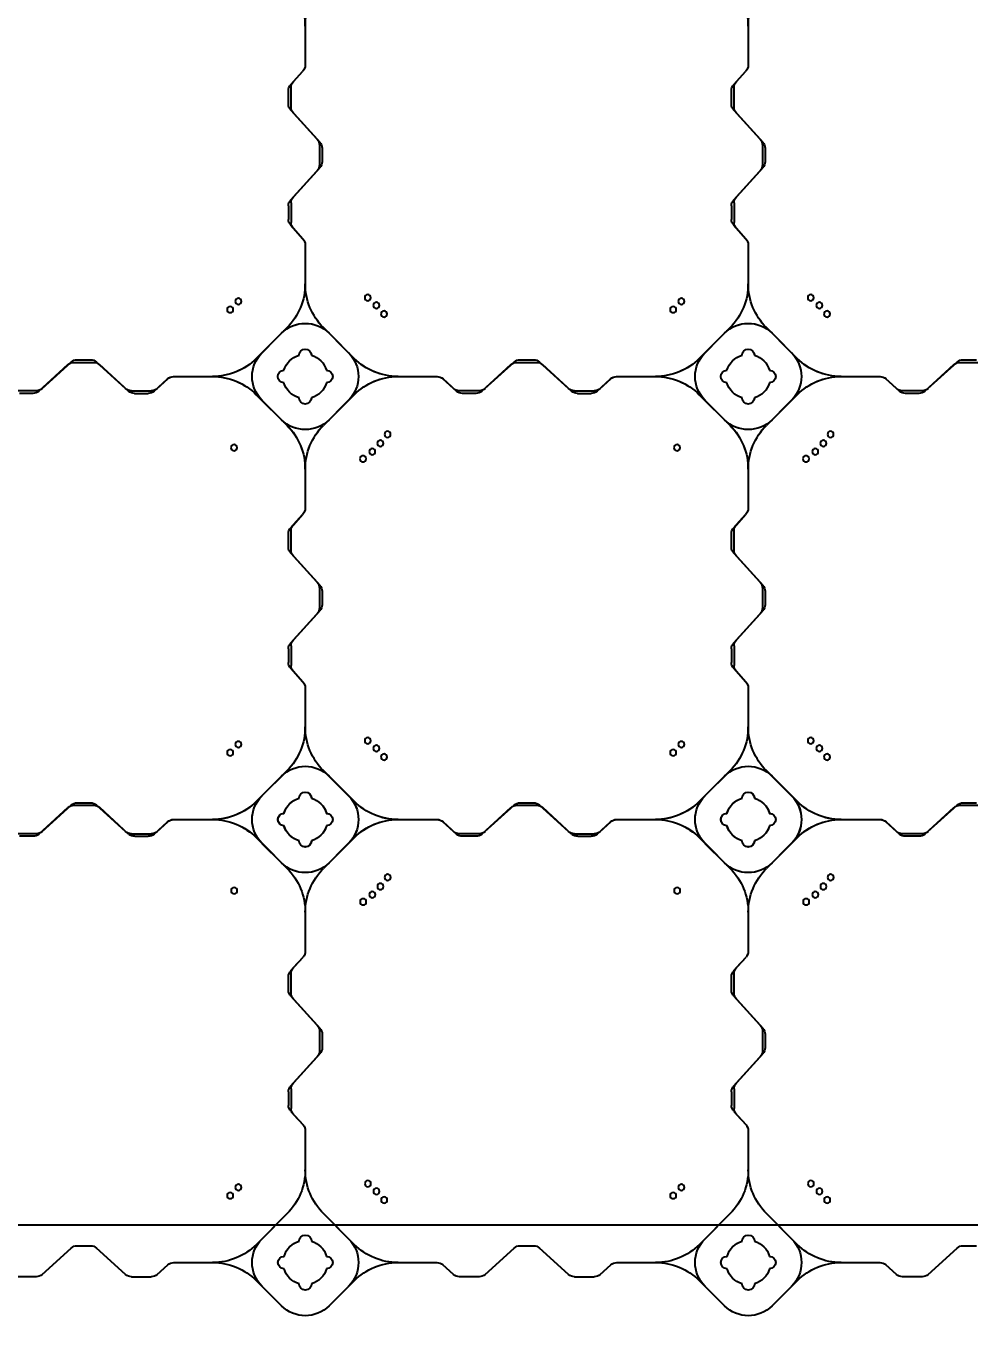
# Model space of a CAD drawing. Header units: millimetres. Extents: x -1612139 to -1260738, y 1141106 to 1536160.
# Drawn here: x -1329334 to -1328269, y 1253728 to 1255207 of the extents above; entities that cross this region are included whole.
import ezdxf

# ---------------------------------------------------------------- set-up
doc = ezdxf.new("R2010")
doc.units = ezdxf.units.MM
doc.header["$LTSCALE"] = 10
doc.layers.get('0').update_dxf_attribs({"linetype": 'CONTINUOUS'})
doc.layers.get('DEFPOINTS').update_dxf_attribs({"linetype": 'CONTINUOUS'})
doc.layers.add('W-FLOAT_BOWL浮筒', color=253, linetype='CONTINUOUS')
doc.styles.add('STANDARD_T3', font='simplex.shx', dxfattribs={"width": 0.7, "bigfont": 'gbcbig.shx'})
doc.dimstyles.new('W&&200', dxfattribs={"dimtxt": 700, "dimasz": 200, "dimexe": 500, "dimexo": 600, "dimgap": 200, "dimtad": 1, "dimdec": 0, "dimzin": 0, "dimdsep": 46, "dimtxsty": 'STANDARD_T3', "dimcen": 0.09, "dimclrd": 1, "dimclre": 1, "dimclrt": 7, "dimazin": 2, "dimtfac": 1, "dimtdec": 0, "dimtix": 1, "dimtmove": 2, "dimatfit": 3, "dimfxl": 100, "dimtolj": 1, "dimtzin": 0, "dimarcsym": 0})

# ---------------------------------------------------------------- blocks, each defined once
blk = doc.blocks.new('蓝色')
at = {"layer": 'W-FLOAT_BOWL浮筒', "color": 5}
for p, q in [((3979.5, 1549.2), (3951.2, 1520.9)), ((3957.5, 1527.3), (3979.4, 1549.2)), ((4033.2, 1549.2), (4055.2, 1527.3)), ((4033.2, 1549.2), (4061.5, 1520.9)), ((4479.5, 1549.2), (4451.2, 1520.9)), ((4457.5, 1527.3), (4479.4, 1549.2)), ((4533.2, 1549.2), (4555.2, 1527.3)), ((4533.2, 1549.2), (4561.5, 1520.9)), ((3702.5, 1516.4), (3680.2, 1516.4)), ((3709.2, 1513.8), (3742, 1484)), ((3803.5, 1513.8), (3770.7, 1484)), ((3810.2, 1516.4), (3832.5, 1516.4)), ((3839.2, 1513.8), (3851.1, 1503)), ((4173.5, 1513.8), (4161.6, 1503)), ((4202.5, 1516.4), (4180.2, 1516.4)), ((4209.2, 1513.8), (4242, 1484)), ((4303.5, 1513.8), (4270.7, 1484)), ((4310.2, 1516.4), (4332.5, 1516.4)), ((4339.2, 1513.8), (4351.1, 1503)), ((4673.5, 1513.8), (4661.6, 1503)), ((4702.5, 1516.4), (4680.2, 1516.4)), ((4709.2, 1513.8), (4742, 1484)), ((3857.8, 1500.4), (3901.6, 1500.4)), ((4110.9, 1500.4), (4154.9, 1500.4)), ((4357.8, 1500.4), (4401.6, 1500.4)), ((4610.9, 1500.4), (4654.9, 1500.4)), ((3748.7, 1481.4), (3764, 1481.4)), ((3985.8, 1445.1), (3951.1, 1479.9)), ((4026.8, 1445.1), (4061.6, 1479.9)), ((4248.7, 1481.4), (4264, 1481.4)), ((4485.8, 1445.1), (4451.1, 1479.9)), ((4526.8, 1445.1), (4561.6, 1479.9)), ((4748.7, 1481.4), (4764, 1481.4)), ((3957.5, 1473.5), (3985.8, 1445.2)), ((4055.2, 1473.5), (4026.8, 1445.2)), ((4457.5, 1473.5), (4485.8, 1445.2)), ((4555.2, 1473.5), (4526.8, 1445.2)), ((4006.3, 1351.6), (4006.3, 1395.8)), ((4006.3, 1351.8), (4006.3, 1395.8)), ((4506.3, 1351.6), (4506.3, 1395.8)), ((4506.3, 1351.8), (4506.3, 1395.8)), ((3989.9, 1329.7), (4003.7, 1344.9)), ((3992.9, 1333.2), (4003.7, 1345.1)), ((4489.9, 1329.7), (4503.7, 1344.9)), ((4492.9, 1333.2), (4503.7, 1345.1)), ((3987.3, 1307.7), (3987.3, 1323)), ((3990.3, 1304.2), (3990.3, 1326.5)), ((4487.3, 1307.7), (4487.3, 1323)), ((4490.3, 1304.2), (4490.3, 1326.5)), ((3989.9, 1301), (4019.7, 1268.2)), ((3992.9, 1297.5), (4022.7, 1264.7)), ((4489.9, 1301), (4519.7, 1268.2)), ((4492.9, 1297.5), (4522.7, 1264.7)), ((4022.3, 1239.2), (4022.3, 1261.5)), ((4025.3, 1242.7), (4025.3, 1258)), ((4522.3, 1239.2), (4522.3, 1261.5)), ((4525.3, 1242.7), (4525.3, 1258)), ((3989.9, 1199.7), (4019.7, 1232.5)), ((3992.9, 1203.2), (4022.7, 1236)), ((4489.9, 1199.7), (4519.7, 1232.5)), ((4492.9, 1203.2), (4522.7, 1236)), ((3987.3, 1193), (3987.3, 1177.7)), ((3990.3, 1196.5), (3990.3, 1174.2)), ((4487.3, 1193), (4487.3, 1177.7)), ((4490.3, 1196.5), (4490.3, 1174.2)), ((3989.9, 1171), (4003.7, 1155.8)), ((4489.9, 1171), (4503.7, 1155.8)), ((3992.9, 1167.5), (4003.7, 1155.6)), ((4492.9, 1167.5), (4503.7, 1155.6)), ((4006.3, 1105.1), (4006.3, 1149.1)), ((4006.3, 1105.1), (4006.3, 1148.9)), ((4506.3, 1105.1), (4506.3, 1149.1)), ((4506.3, 1105.1), (4506.3, 1148.9)), ((3951.1, 1020.9), (3985.8, 1055.6)), ((3957.5, 1027.2), (3985.8, 1055.5)), ((4061.6, 1020.9), (4026.8, 1055.6)), ((4055.2, 1027.2), (4026.8, 1055.5)), ((4451.1, 1020.9), (4485.8, 1055.6)), ((4457.5, 1027.2), (4485.8, 1055.5)), ((4561.6, 1020.9), (4526.8, 1055.6)), ((4555.2, 1027.2), (4526.8, 1055.5)), ((3979.5, 1049.2), (3951.2, 1020.9)), ((3957.5, 1027.3), (3979.4, 1049.2)), ((4033.2, 1049.2), (4055.2, 1027.3)), ((4033.2, 1049.2), (4061.5, 1020.9)), ((4479.5, 1049.2), (4451.2, 1020.9)), ((4457.5, 1027.3), (4479.4, 1049.2)), ((4533.2, 1049.2), (4555.2, 1027.3)), ((4533.2, 1049.2), (4561.5, 1020.9)), ((3702.5, 1016.4), (3680.2, 1016.4)), ((3699, 1019.4), (3683.7, 1019.4)), ((3705.7, 1016.8), (3738.5, 987)), ((3709.2, 1013.8), (3742, 984)), ((3803.5, 1013.8), (3770.7, 984)), ((3807, 1016.8), (3774.2, 987)), ((3810.2, 1016.4), (3832.5, 1016.4)), ((3813.7, 1019.4), (3829, 1019.4)), ((3835.7, 1016.8), (3850.9, 1003)), ((3839.2, 1013.8), (3851.1, 1003)), ((4173.5, 1013.8), (4161.6, 1003)), ((4177, 1016.8), (4161.8, 1003)), ((4202.5, 1016.4), (4180.2, 1016.4)), ((4199, 1019.4), (4183.7, 1019.4)), ((4205.7, 1016.8), (4238.5, 987)), ((4209.2, 1013.8), (4242, 984)), ((4303.5, 1013.8), (4270.7, 984)), ((4307, 1016.8), (4274.2, 987)), ((4310.2, 1016.4), (4332.5, 1016.4)), ((4313.7, 1019.4), (4329, 1019.4)), ((4335.7, 1016.8), (4350.9, 1003)), ((4339.2, 1013.8), (4351.1, 1003)), ((4673.5, 1013.8), (4661.6, 1003)), ((4677, 1016.8), (4661.8, 1003)), ((4702.5, 1016.4), (4680.2, 1016.4)), ((4699, 1019.4), (4683.7, 1019.4)), ((4705.7, 1016.8), (4738.5, 987)), ((4709.2, 1013.8), (4742, 984)), ((3857.6, 1000.4), (3901.6, 1000.4)), ((3857.8, 1000.4), (3901.6, 1000.4)), ((4110.9, 1000.4), (4154.9, 1000.4)), ((4110.9, 1000.4), (4155.1, 1000.4)), ((4357.6, 1000.4), (4401.6, 1000.4)), ((4357.8, 1000.4), (4401.6, 1000.4)), ((4610.9, 1000.4), (4654.9, 1000.4)), ((4610.9, 1000.4), (4655.1, 1000.4)), ((3745.2, 984.4), (3767.5, 984.4)), ((3748.7, 981.4), (3764, 981.4)), ((3985.8, 945.1), (3951.1, 979.9)), ((3979.5, 951.6), (3951.2, 979.9)), ((4026.8, 945.1), (4061.6, 979.9)), ((4033.2, 951.6), (4061.5, 979.9)), ((4245.2, 984.4), (4267.5, 984.4)), ((4248.7, 981.4), (4264, 981.4)), ((4485.8, 945.1), (4451.1, 979.9)), ((4479.5, 951.6), (4451.2, 979.9)), ((4526.8, 945.1), (4561.6, 979.9)), ((4533.2, 951.6), (4561.5, 979.9)), ((4745.2, 984.4), (4767.5, 984.4)), ((4748.7, 981.4), (4764, 981.4)), ((3957.5, 973.5), (3985.8, 945.2)), ((3979.4, 951.6), (3957.5, 973.5)), ((4055.2, 973.5), (4026.8, 945.2)), ((4055.2, 973.5), (4033.2, 951.6)), ((4457.5, 973.5), (4485.8, 945.2)), ((4479.4, 951.6), (4457.5, 973.5)), ((4555.2, 973.5), (4526.8, 945.2)), ((4555.2, 973.5), (4533.2, 951.6)), ((4006.3, 851.6), (4006.3, 895.8)), ((4006.3, 851.8), (4006.3, 895.8)), ((4506.3, 851.6), (4506.3, 895.8)), ((4506.3, 851.8), (4506.3, 895.8)), ((3989.9, 829.7), (4003.7, 844.9)), ((3992.9, 833.2), (4003.7, 845.1)), ((4489.9, 829.7), (4503.7, 844.9)), ((4492.9, 833.2), (4503.7, 845.1)), ((3987.3, 807.7), (3987.3, 823)), ((3990.3, 804.2), (3990.3, 826.5)), ((4487.3, 807.7), (4487.3, 823)), ((4490.3, 804.2), (4490.3, 826.5)), ((3989.9, 801), (4019.7, 768.2)), ((4489.9, 801), (4519.7, 768.2)), ((3992.9, 797.5), (4022.7, 764.7)), ((4492.9, 797.5), (4522.7, 764.7)), ((4022.3, 739.2), (4022.3, 761.5)), ((4025.3, 742.7), (4025.3, 758)), ((4522.3, 739.2), (4522.3, 761.5)), ((4525.3, 742.7), (4525.3, 758)), ((3989.9, 699.7), (4019.7, 732.5)), ((3992.9, 703.2), (4022.7, 736)), ((4489.9, 699.7), (4519.7, 732.5)), ((4492.9, 703.2), (4522.7, 736)), ((3990.3, 696.5), (3990.3, 674.2)), ((4490.3, 696.5), (4490.3, 674.2)), ((3987.3, 693), (3987.3, 677.7)), ((4487.3, 693), (4487.3, 677.7)), ((3989.9, 671), (4003.7, 655.8)), ((3992.9, 667.5), (4003.7, 655.6)), ((4489.9, 671), (4503.7, 655.8)), ((4492.9, 667.5), (4503.7, 655.6)), ((4006.3, 605.1), (4006.3, 649.1)), ((4006.3, 605.1), (4006.3, 648.9)), ((4506.3, 605.1), (4506.3, 649.1)), ((4506.3, 605.1), (4506.3, 648.9))]:
    blk.add_line(p, q, dxfattribs=at)
for centre in [(3921.6, 1424.8), (4086.6, 1420.1), (4095.3, 1429.8), (4421.6, 1424.8), (4586.6, 1420.1), (4595.3, 1429.8), (3930.8, 1415.6), (4076.9, 1411.4), (4430.8, 1415.6), (4576.9, 1411.4), (4071.6, 1093.3), (4571.6, 1093.3), (3926, 1080.7), (4081.9, 1085.1), (4426, 1080.7), (4581.9, 1085.1), (4091.1, 1075.9), (4099.2, 1065.7), (4591.1, 1075.9), (4599.2, 1065.7), (4095.3, 929.8), (4595.3, 929.8), (3921.6, 924.8), (3930.8, 915.6), (4086.6, 920.1), (4421.6, 924.8), (4430.8, 915.6), (4586.6, 920.1), (4076.9, 911.4), (4576.9, 911.4)]:
    blk.add_circle(centre, 3.5, dxfattribs=at)
for centre, radius, start, end in [((4006.3, 1522.3), 38, 45, 135), ((4006.4, 1522.3), 38, 45, 135), ((4506.3, 1522.3), 38, 45, 135), ((4506.4, 1522.3), 38, 45, 135), ((3984.4, 1500.4), 38, 135, 225), ((4006.3, 1500.4), 25, 106.2602, 163.7398), ((4006.3, 1500.4), 25, 106.2602, 163.7398), ((4006.3, 1524.4), 7, 0, 180), ((4006.3, 1524.4), 7, 0, 180), ((4006.3, 1500.4), 25, 16.2602, 73.7398), ((4006.3, 1500.4), 25, 16.2602, 73.7398), ((4028.3, 1500.4), 38, 315, 45), ((4484.4, 1500.4), 38, 135, 225), ((4506.3, 1500.4), 25, 106.2602, 163.7398), ((4506.3, 1500.4), 25, 106.2602, 163.7398), ((4506.3, 1524.4), 7, 0, 180), ((4506.3, 1524.4), 7, 0, 180), ((4506.3, 1500.4), 25, 16.2602, 73.7398), ((4506.3, 1500.4), 25, 16.2602, 73.7398), ((4528.3, 1500.4), 38, 315, 45), ((3702.5, 1506.4), 10, 47.7263, 90), ((3810.2, 1506.4), 10, 90, 132.2737), ((3832.5, 1506.4), 10, 47.7263, 90), ((3901.7, 1570.4), 70, 270, 315), ((4111, 1570.4), 70, 225, 270), ((4180.2, 1506.4), 10, 90, 132.2737), ((4202.5, 1506.4), 10, 47.7263, 90), ((4310.2, 1506.4), 10, 90, 132.2737), ((4332.5, 1506.4), 10, 47.7263, 90), ((4401.7, 1570.4), 70, 270, 315), ((4611, 1570.4), 70, 225, 270), ((4680.2, 1506.4), 10, 90, 132.2737), ((4702.5, 1506.4), 10, 47.7263, 90), ((3857.8, 1510.4), 10, 227.7263, 270), ((3901.6, 1430.4), 70, 45, 90), ((3982.3, 1500.4), 7, 90, 270), ((3982.3, 1500.4), 7, 90, 270), ((4030.3, 1500.4), 7, 270, 90), ((4030.3, 1500.4), 7, 270, 90), ((4111.1, 1430.4), 70, 90, 135), ((4154.9, 1510.4), 10, 270, 312.2737), ((4357.8, 1510.4), 10, 227.7263, 270), ((4401.6, 1430.4), 70, 45, 90), ((4482.3, 1500.4), 7, 90, 270), ((4482.3, 1500.4), 7, 90, 270), ((4530.3, 1500.4), 7, 270, 90), ((4530.3, 1500.4), 7, 270, 90), ((4611.1, 1430.4), 70, 90, 135), ((4654.9, 1510.4), 10, 270, 312.2737), ((3748.7, 1491.4), 10, 227.7263, 270), ((3764, 1491.4), 10, 270, 312.2737), ((4006.3, 1500.4), 25, 196.2602, 253.7398), ((4006.3, 1500.4), 25, 196.2602, 253.7398), ((4006.3, 1500.4), 25, 286.2602, 343.7398), ((4006.3, 1500.4), 25, 286.2602, 343.7398), ((4248.7, 1491.4), 10, 227.7263, 270), ((4264, 1491.4), 10, 270, 312.2737), ((4506.3, 1500.4), 25, 196.2602, 253.7398), ((4506.3, 1500.4), 25, 196.2602, 253.7398), ((4506.3, 1500.4), 25, 286.2602, 343.7398), ((4506.3, 1500.4), 25, 286.2602, 343.7398), ((4748.7, 1491.4), 10, 227.7263, 270), ((4006.3, 1476.4), 7, 180, 0), ((4006.3, 1476.4), 7, 180, 0), ((4506.3, 1476.4), 7, 180, 0), ((4506.3, 1476.4), 7, 180, 0), ((3936.3, 1395.7), 70, 0, 45), ((3936.3, 1395.7), 70, 0, 45), ((4076.3, 1395.7), 70, 135, 180), ((4076.3, 1395.7), 70, 135, 180), ((4436.3, 1395.7), 70, 0, 45), ((4436.3, 1395.7), 70, 0, 45), ((4576.3, 1395.7), 70, 135, 180), ((4576.3, 1395.7), 70, 135, 180), ((3996.3, 1351.8), 10, 317.7263, 0), ((3996.3, 1351.6), 10, 317.7263, 0), ((4496.3, 1351.8), 10, 317.7263, 0), ((4496.3, 1351.6), 10, 317.7263, 0), ((4000.3, 1326.5), 10, 137.7263, 180), ((4500.3, 1326.5), 10, 137.7263, 180), ((3997.3, 1323), 10, 137.7263, 180), ((4497.3, 1323), 10, 137.7263, 180), ((3997.3, 1307.7), 10, 180, 222.2737), ((4000.3, 1304.2), 10, 180, 222.2737), ((4497.3, 1307.7), 10, 180, 222.2737), ((4500.3, 1304.2), 10, 180, 222.2737), ((4012.3, 1261.5), 10, 0, 42.2737), ((4015.3, 1258), 10, 0, 42.2737), ((4512.3, 1261.5), 10, 0, 42.2737), ((4515.3, 1258), 10, 0, 42.2737), ((4015.3, 1242.7), 10, 317.7263, 0), ((4515.3, 1242.7), 10, 317.7263, 0), ((4012.3, 1239.2), 10, 317.7263, 0), ((4512.3, 1239.2), 10, 317.7263, 0), ((3997.3, 1193), 10, 137.7263, 180), ((4000.3, 1196.5), 10, 137.7263, 180), ((4497.3, 1193), 10, 137.7263, 180), ((4500.3, 1196.5), 10, 137.7263, 180), ((3997.3, 1177.7), 10, 180, 222.2737), ((4000.3, 1174.2), 10, 180, 222.2737), ((4497.3, 1177.7), 10, 180, 222.2737), ((4500.3, 1174.2), 10, 180, 222.2737), ((3996.3, 1149.1), 10, 0, 42.2737), ((3996.3, 1148.9), 10, 0, 42.2737), ((4496.3, 1149.1), 10, 0, 42.2737), ((4496.3, 1148.9), 10, 0, 42.2737), ((3936.3, 1105.1), 70, 315, 0), ((3936.3, 1105), 70, 315, 0), ((4076.3, 1105.1), 70, 180, 225), ((4076.3, 1105), 70, 180, 225), ((4436.3, 1105.1), 70, 315, 0), ((4436.3, 1105), 70, 315, 0), ((4576.3, 1105.1), 70, 180, 225), ((4576.3, 1105), 70, 180, 225), ((4006.3, 1022.3), 38, 45, 135), ((4006.4, 1022.3), 38, 45, 135), ((4506.3, 1022.3), 38, 45, 135), ((4506.4, 1022.3), 38, 45, 135), ((3901.6, 1070.4), 70, 270, 315), ((3901.7, 1070.4), 70, 270, 315), ((3984.4, 1000.4), 38, 135, 225), ((3984.4, 1000.3), 38, 135, 225), ((4006.3, 1000.4), 25, 106.2602, 163.7398), ((4006.3, 1000.4), 25, 106.2602, 163.7398), ((4006.3, 1000.4), 25, 106.2602, 163.7398), ((4006.3, 1000.4), 25, 106.2602, 163.7398), ((4006.3, 1024.4), 7, 0, 180), ((4006.3, 1024.4), 7, 0, 180), ((4006.3, 1024.4), 7, 0, 180), ((4006.3, 1024.4), 7, 0, 180), ((4006.3, 1000.4), 25, 16.2602, 73.7398), ((4006.3, 1000.4), 25, 16.2602, 73.7398), ((4006.3, 1000.4), 25, 16.2602, 73.7398), ((4006.3, 1000.4), 25, 16.2602, 73.7398), ((4028.3, 1000.4), 38, 315, 45), ((4028.3, 1000.3), 38, 315, 45), ((4111, 1070.4), 70, 225, 270), ((4111.1, 1070.4), 70, 225, 270), ((4401.6, 1070.4), 70, 270, 315), ((4401.7, 1070.4), 70, 270, 315), ((4484.4, 1000.4), 38, 135, 225), ((4484.4, 1000.3), 38, 135, 225), ((4506.3, 1000.4), 25, 106.2602, 163.7398), ((4506.3, 1000.4), 25, 106.2602, 163.7398), ((4506.3, 1000.4), 25, 106.2602, 163.7398), ((4506.3, 1000.4), 25, 106.2602, 163.7398), ((4506.3, 1024.4), 7, 0, 180), ((4506.3, 1024.4), 7, 0, 180), ((4506.3, 1024.4), 7, 0, 180), ((4506.3, 1024.4), 7, 0, 180), ((4506.3, 1000.4), 25, 16.2602, 73.7398), ((4506.3, 1000.4), 25, 16.2602, 73.7398), ((4506.3, 1000.4), 25, 16.2602, 73.7398), ((4506.3, 1000.4), 25, 16.2602, 73.7398), ((4528.3, 1000.4), 38, 315, 45), ((4528.3, 1000.3), 38, 315, 45), ((4611, 1070.4), 70, 225, 270), ((4611.1, 1070.4), 70, 225, 270), ((3699, 1009.4), 10, 47.7263, 90), ((3702.5, 1006.4), 10, 47.7263, 90), ((3810.2, 1006.4), 10, 90, 132.2737), ((3813.7, 1009.4), 10, 90, 132.2737), ((3829, 1009.4), 10, 47.7263, 90), ((3832.5, 1006.4), 10, 47.7263, 90), ((3982.3, 1000.4), 7, 90, 270), ((3982.3, 1000.4), 7, 90, 270), ((3982.3, 1000.4), 7, 90, 270), ((3982.3, 1000.4), 7, 90, 270), ((4030.3, 1000.4), 7, 270, 90), ((4030.3, 1000.4), 7, 270, 90), ((4030.3, 1000.4), 7, 270, 90), ((4030.3, 1000.4), 7, 270, 90), ((4180.2, 1006.4), 10, 90, 132.2737), ((4183.7, 1009.4), 10, 90, 132.2737), ((4199, 1009.4), 10, 47.7263, 90), ((4202.5, 1006.4), 10, 47.7263, 90), ((4310.2, 1006.4), 10, 90, 132.2737), ((4313.7, 1009.4), 10, 90, 132.2737), ((4329, 1009.4), 10, 47.7263, 90), ((4332.5, 1006.4), 10, 47.7263, 90), ((4482.3, 1000.4), 7, 90, 270), ((4482.3, 1000.4), 7, 90, 270), ((4482.3, 1000.4), 7, 90, 270), ((4482.3, 1000.4), 7, 90, 270), ((4530.3, 1000.4), 7, 270, 90), ((4530.3, 1000.4), 7, 270, 90), ((4530.3, 1000.4), 7, 270, 90), ((4530.3, 1000.4), 7, 270, 90), ((4680.2, 1006.4), 10, 90, 132.2737), ((4683.7, 1009.4), 10, 90, 132.2737), ((4699, 1009.4), 10, 47.7263, 90), ((4702.5, 1006.4), 10, 47.7263, 90), ((3857.6, 1010.4), 10, 227.7263, 270), ((3857.8, 1010.4), 10, 227.7263, 270), ((3901.6, 930.4), 70, 45, 90), ((3901.7, 930.4), 70, 45, 90), ((4006.3, 1000.4), 25, 196.2602, 253.7398), ((4006.3, 1000.4), 25, 196.2602, 253.7398), ((4006.3, 1000.4), 25, 196.2602, 253.7398), ((4006.3, 1000.4), 25, 196.2602, 253.7398), ((4006.3, 1000.4), 25, 286.2602, 343.7398), ((4006.3, 1000.4), 25, 286.2602, 343.7398), ((4006.3, 1000.4), 25, 286.2602, 343.7398), ((4006.3, 1000.4), 25, 286.2602, 343.7398), ((4111, 930.4), 70, 90, 135), ((4111.1, 930.4), 70, 90, 135), ((4154.9, 1010.4), 10, 270, 312.2737), ((4155.1, 1010.4), 10, 270, 312.2737), ((4357.6, 1010.4), 10, 227.7263, 270), ((4357.8, 1010.4), 10, 227.7263, 270), ((4401.6, 930.4), 70, 45, 90), ((4401.7, 930.4), 70, 45, 90), ((4506.3, 1000.4), 25, 196.2602, 253.7398), ((4506.3, 1000.4), 25, 196.2602, 253.7398), ((4506.3, 1000.4), 25, 196.2602, 253.7398), ((4506.3, 1000.4), 25, 196.2602, 253.7398), ((4506.3, 1000.4), 25, 286.2602, 343.7398), ((4506.3, 1000.4), 25, 286.2602, 343.7398), ((4506.3, 1000.4), 25, 286.2602, 343.7398), ((4506.3, 1000.4), 25, 286.2602, 343.7398), ((4611, 930.4), 70, 90, 135), ((4611.1, 930.4), 70, 90, 135), ((4654.9, 1010.4), 10, 270, 312.2737), ((4655.1, 1010.4), 10, 270, 312.2737), ((3745.2, 994.4), 10, 227.7263, 270), ((3748.7, 991.4), 10, 227.7263, 270), ((3764, 991.4), 10, 270, 312.2737), ((3767.5, 994.4), 10, 270, 312.2737), ((4006.3, 976.4), 7, 180, 0), ((4006.3, 976.4), 7, 180, 0), ((4006.3, 976.4), 7, 180, 0), ((4006.3, 976.4), 7, 180, 0), ((4245.2, 994.4), 10, 227.7263, 270), ((4248.7, 991.4), 10, 227.7263, 270), ((4264, 991.4), 10, 270, 312.2737), ((4267.5, 994.4), 10, 270, 312.2737), ((4506.3, 976.4), 7, 180, 0), ((4506.3, 976.4), 7, 180, 0), ((4506.3, 976.4), 7, 180, 0), ((4506.3, 976.4), 7, 180, 0), ((4745.2, 994.4), 10, 227.7263, 270), ((4748.7, 991.4), 10, 227.7263, 270), ((4006.3, 978.4), 38, 225, 315), ((4006.4, 978.4), 38, 225, 315), ((4506.3, 978.4), 38, 225, 315), ((4506.4, 978.4), 38, 225, 315), ((3936.3, 895.7), 70, 0, 45), ((3936.3, 895.7), 70, 0, 45), ((4076.3, 895.7), 70, 135, 180), ((4076.3, 895.7), 70, 135, 180), ((4436.3, 895.7), 70, 0, 45), ((4436.3, 895.7), 70, 0, 45), ((4576.3, 895.7), 70, 135, 180), ((4576.3, 895.7), 70, 135, 180), ((3996.3, 851.8), 10, 317.7263, 0), ((3996.3, 851.6), 10, 317.7263, 0), ((4496.3, 851.8), 10, 317.7263, 0), ((4496.3, 851.6), 10, 317.7263, 0), ((3997.3, 823), 10, 137.7263, 180), ((4000.3, 826.5), 10, 137.7263, 180), ((4497.3, 823), 10, 137.7263, 180), ((4500.3, 826.5), 10, 137.7263, 180), ((3997.3, 807.7), 10, 180, 222.2737), ((4000.3, 804.2), 10, 180, 222.2737), ((4497.3, 807.7), 10, 180, 222.2737), ((4500.3, 804.2), 10, 180, 222.2737), ((4012.3, 761.5), 10, 0, 42.2737), ((4015.3, 758), 10, 0, 42.2737), ((4512.3, 761.5), 10, 0, 42.2737), ((4515.3, 758), 10, 0, 42.2737), ((4015.3, 742.7), 10, 317.7263, 0), ((4515.3, 742.7), 10, 317.7263, 0), ((4012.3, 739.2), 10, 317.7263, 0), ((4512.3, 739.2), 10, 317.7263, 0), ((3997.3, 693), 10, 137.7263, 180), ((4000.3, 696.5), 10, 137.7263, 180), ((4497.3, 693), 10, 137.7263, 180), ((4500.3, 696.5), 10, 137.7263, 180), ((3997.3, 677.7), 10, 180, 222.2737), ((4000.3, 674.2), 10, 180, 222.2737), ((4497.3, 677.7), 10, 180, 222.2737), ((4500.3, 674.2), 10, 180, 222.2737), ((3996.3, 649.1), 10, 0, 42.2737), ((3996.3, 648.9), 10, 0, 42.2737), ((4496.3, 649.1), 10, 0, 42.2737), ((4496.3, 648.9), 10, 0, 42.2737), ((3936.3, 605.1), 70, 315, 0), ((4076.3, 605.1), 70, 180, 225), ((4436.3, 605.1), 70, 315, 0), ((4576.3, 605.1), 70, 180, 225)]:
    blk.add_arc(centre, radius, start, end, dxfattribs=at)
blk = doc.blocks.new('橙色')
at = {"layer": 'W-FLOAT_BOWL浮筒', "color": 30}
for p, q in [((4473.2, 2548.8), (4444.8, 2520.5)), ((4451.2, 2526.9), (4473.1, 2548.8)), ((4526.8, 2548.8), (4555.2, 2520.5)), ((4526.9, 2548.8), (4548.8, 2526.9)), ((4973.2, 2548.8), (4944.8, 2520.5)), ((4951.2, 2526.9), (4973.1, 2548.8)), ((5026.8, 2548.8), (5055.2, 2520.5)), ((5026.9, 2548.8), (5048.8, 2526.9)), ((4196.1, 2516), (4173.9, 2516)), ((4303.9, 2516), (4326.1, 2516)), ((4696.1, 2516), (4673.9, 2516)), ((4803.9, 2516), (4826.1, 2516)), ((5196.1, 2516), (5173.9, 2516)), ((4202.9, 2513.4), (4235.6, 2483.6)), ((4297.1, 2513.4), (4264.4, 2483.6)), ((4332.9, 2513.4), (4344.7, 2502.6)), ((4351.5, 2500), (4395.3, 2500)), ((4604.6, 2500), (4648.5, 2500)), ((4667.1, 2513.4), (4655.3, 2502.6)), ((4702.9, 2513.4), (4735.6, 2483.6)), ((4797.1, 2513.4), (4764.4, 2483.6)), ((4832.9, 2513.4), (4844.7, 2502.6)), ((4851.5, 2500), (4895.3, 2500)), ((5104.6, 2500), (5148.5, 2500)), ((5167.1, 2513.4), (5155.3, 2502.6)), ((5202.9, 2513.4), (5235.6, 2483.6)), ((4242.4, 2481), (4257.6, 2481)), ((4479.5, 2444.8), (4444.8, 2479.5)), ((4451.2, 2473.2), (4479.5, 2444.8)), ((4520.5, 2444.8), (4555.2, 2479.5)), ((4548.8, 2473.2), (4520.5, 2444.8)), ((4742.4, 2481), (4757.6, 2481)), ((4979.5, 2444.8), (4944.8, 2479.5)), ((4951.2, 2473.2), (4979.5, 2444.8)), ((5020.5, 2444.8), (5055.2, 2479.5)), ((5048.8, 2473.2), (5020.5, 2444.8)), ((5242.4, 2481), (5257.6, 2481)), ((4500, 2351.3), (4500, 2395.4)), ((4500, 2351.5), (4500, 2395.4)), ((5000, 2351.3), (5000, 2395.4)), ((5000, 2351.5), (5000, 2395.4)), ((4483.6, 2329.4), (4497.4, 2344.5)), ((4486.6, 2332.9), (4497.4, 2344.7)), ((4983.6, 2329.4), (4997.4, 2344.5)), ((4986.6, 2332.9), (4997.4, 2344.7)), ((4481, 2307.4), (4481, 2322.6)), ((4484, 2303.9), (4484, 2326.1)), ((4981, 2307.4), (4981, 2322.6)), ((4984, 2303.9), (4984, 2326.1)), ((4483.6, 2300.6), (4513.4, 2267.9)), ((4486.6, 2297.1), (4516.4, 2264.4)), ((4983.6, 2300.6), (5013.4, 2267.9)), ((4986.6, 2297.1), (5016.4, 2264.4)), ((4516, 2238.9), (4516, 2261.1)), ((4519, 2242.4), (4519, 2257.6)), ((5016, 2238.9), (5016, 2261.1)), ((5019, 2242.4), (5019, 2257.6)), ((4486.6, 2202.9), (4516.4, 2235.6)), ((4986.6, 2202.9), (5016.4, 2235.6)), ((4483.6, 2199.4), (4513.4, 2232.1)), ((4983.6, 2199.4), (5013.4, 2232.1)), ((4481, 2192.6), (4481, 2177.4)), ((4484, 2196.1), (4484, 2173.9)), ((4981, 2192.6), (4981, 2177.4)), ((4984, 2196.1), (4984, 2173.9)), ((4483.6, 2170.6), (4497.4, 2155.5)), ((4486.6, 2167.1), (4497.4, 2155.3)), ((4983.6, 2170.6), (4997.4, 2155.5)), ((4986.6, 2167.1), (4997.4, 2155.3)), ((4500, 2104.7), (4500, 2148.7)), ((4500, 2104.7), (4500, 2148.5)), ((5000, 2104.7), (5000, 2148.7)), ((5000, 2104.7), (5000, 2148.5)), ((4444.8, 2020.5), (4479.5, 2055.2)), ((4451.2, 2026.8), (4479.5, 2055.2)), ((4548.8, 2026.8), (4520.5, 2055.2)), ((4555.2, 2020.5), (4520.5, 2055.2)), ((4944.8, 2020.5), (4979.5, 2055.2)), ((4951.2, 2026.8), (4979.5, 2055.2)), ((5048.8, 2026.8), (5020.5, 2055.2)), ((5055.2, 2020.5), (5020.5, 2055.2)), ((4192.6, 2019), (4177.4, 2019)), ((4199.4, 2016.4), (4232.1, 1986.6)), ((4300.6, 2016.4), (4267.9, 1986.6)), ((4307.4, 2019), (4322.6, 2019)), ((4329.4, 2016.4), (4344.5, 2002.6)), ((4670.6, 2016.4), (4655.5, 2002.6)), ((4692.6, 2019), (4677.4, 2019)), ((4699.4, 2016.4), (4732.1, 1986.6)), ((4800.6, 2016.4), (4767.9, 1986.6)), ((4807.4, 2019), (4822.6, 2019)), ((4829.4, 2016.4), (4844.5, 2002.6)), ((5170.6, 2016.4), (5155.5, 2002.6)), ((5192.6, 2019), (5177.4, 2019)), ((5199.4, 2016.4), (5232.1, 1986.6)), ((4351.3, 2000), (4395.3, 2000)), ((4604.6, 2000), (4648.7, 2000)), ((4851.3, 2000), (4895.3, 2000)), ((5104.6, 2000), (5148.7, 2000)), ((4238.9, 1984), (4261.1, 1984)), ((4738.9, 1984), (4761.1, 1984)), ((5238.9, 1984), (5261.1, 1984)), ((4473.2, 1951.2), (4444.8, 1979.5)), ((4473.1, 1951.2), (4451.2, 1973.1)), ((4526.8, 1951.2), (4555.2, 1979.5)), ((4548.8, 1973.1), (4526.9, 1951.2)), ((4973.2, 1951.2), (4944.8, 1979.5)), ((4973.1, 1951.2), (4951.2, 1973.1)), ((5026.8, 1951.2), (5055.2, 1979.5)), ((5048.8, 1973.1), (5026.9, 1951.2))]:
    blk.add_line(p, q, dxfattribs=at)
for centre in [(4415.2, 2424.4), (4589, 2429.4), (4915.2, 2424.4), (5089, 2429.4), (4424.4, 2415.2), (4570.6, 2411), (4580.3, 2419.7), (4924.4, 2415.2), (5070.6, 2411), (5080.3, 2419.7), (4565.3, 2092.9), (4575.6, 2084.8), (5065.3, 2092.9), (5075.6, 2084.8), (4419.7, 2080.3), (4584.8, 2075.6), (4919.7, 2080.3), (5084.8, 2075.6), (4592.9, 2065.3), (5092.9, 2065.3)]:
    blk.add_circle(centre, 3.5, dxfattribs=at)
for centre, radius, start, end in [((4500, 2522), 38, 45, 135), ((4500, 2522), 38, 45, 135), ((5000, 2522), 38, 45, 135), ((5000, 2522), 38, 45, 135), ((4500, 2524), 7, 0, 180), ((4500, 2524), 7, 0, 180), ((5000, 2524), 7, 0, 180), ((5000, 2524), 7, 0, 180), ((4196.1, 2506), 10, 47.7263, 90), ((4303.9, 2506), 10, 90, 132.2737), ((4326.1, 2506), 10, 47.7263, 90), ((4395.3, 2570), 70, 270, 315), ((4478, 2500), 38, 135, 225), ((4500, 2500), 25, 106.2602, 163.7398), ((4500, 2500), 25, 106.2602, 163.7398), ((4500, 2500), 25, 16.2602, 73.7398), ((4500, 2500), 25, 16.2602, 73.7398), ((4522, 2500), 38, 315, 45), ((4604.7, 2570), 70, 225, 270), ((4673.9, 2506), 10, 90, 132.2737), ((4696.1, 2506), 10, 47.7263, 90), ((4803.9, 2506), 10, 90, 132.2737), ((4826.1, 2506), 10, 47.7263, 90), ((4895.3, 2570), 70, 270, 315), ((4978, 2500), 38, 135, 225), ((5000, 2500), 25, 106.2602, 163.7398), ((5000, 2500), 25, 106.2602, 163.7398), ((5000, 2500), 25, 16.2602, 73.7398), ((5000, 2500), 25, 16.2602, 73.7398), ((5022, 2500), 38, 315, 45), ((5104.7, 2570), 70, 225, 270), ((5173.9, 2506), 10, 90, 132.2737), ((5196.1, 2506), 10, 47.7263, 90), ((4351.5, 2510), 10, 227.7263, 270), ((4395.3, 2430), 70, 45, 90), ((4476, 2500), 7, 90, 270), ((4476, 2500), 7, 90, 270), ((4524, 2500), 7, 270, 90), ((4524, 2500), 7, 270, 90), ((4604.7, 2430), 70, 90, 135), ((4648.5, 2510), 10, 270, 312.2737), ((4851.5, 2510), 10, 227.7263, 270), ((4895.3, 2430), 70, 45, 90), ((4976, 2500), 7, 90, 270), ((4976, 2500), 7, 90, 270), ((5024, 2500), 7, 270, 90), ((5024, 2500), 7, 270, 90), ((5104.7, 2430), 70, 90, 135), ((5148.5, 2510), 10, 270, 312.2737), ((4500, 2500), 25, 196.2602, 253.7398), ((4500, 2500), 25, 196.2602, 253.7398), ((4500, 2500), 25, 286.2602, 343.7398), ((4500, 2500), 25, 286.2602, 343.7398), ((5000, 2500), 25, 196.2602, 253.7398), ((5000, 2500), 25, 196.2602, 253.7398), ((5000, 2500), 25, 286.2602, 343.7398), ((5000, 2500), 25, 286.2602, 343.7398), ((4242.4, 2491), 10, 227.7263, 270), ((4257.6, 2491), 10, 270, 312.2737), ((4500, 2476), 7, 180, 0), ((4500, 2476), 7, 180, 0), ((4742.4, 2491), 10, 227.7263, 270), ((4757.6, 2491), 10, 270, 312.2737), ((5000, 2476), 7, 180, 0), ((5000, 2476), 7, 180, 0), ((5242.4, 2491), 10, 227.7263, 270), ((4430, 2395.3), 70, 0, 45), ((4430, 2395.3), 70, 0, 45), ((4570, 2395.3), 70, 135, 180), ((4570, 2395.3), 70, 135, 180), ((4930, 2395.3), 70, 0, 45), ((4930, 2395.3), 70, 0, 45), ((5070, 2395.3), 70, 135, 180), ((5070, 2395.3), 70, 135, 180), ((4490, 2351.5), 10, 317.7263, 0), ((4490, 2351.3), 10, 317.7263, 0), ((4990, 2351.5), 10, 317.7263, 0), ((4990, 2351.3), 10, 317.7263, 0), ((4491, 2322.6), 10, 137.7263, 180), ((4494, 2326.1), 10, 137.7263, 180), ((4991, 2322.6), 10, 137.7263, 180), ((4994, 2326.1), 10, 137.7263, 180), ((4491, 2307.4), 10, 180, 222.2737), ((4991, 2307.4), 10, 180, 222.2737), ((4494, 2303.9), 10, 180, 222.2737), ((4994, 2303.9), 10, 180, 222.2737), ((4506, 2261.1), 10, 0, 42.2737), ((4509, 2257.6), 10, 0, 42.2737), ((5006, 2261.1), 10, 0, 42.2737), ((5009, 2257.6), 10, 0, 42.2737), ((4506, 2238.9), 10, 317.7263, 0), ((4509, 2242.4), 10, 317.7263, 0), ((5006, 2238.9), 10, 317.7263, 0), ((5009, 2242.4), 10, 317.7263, 0), ((4491, 2192.6), 10, 137.7263, 180), ((4494, 2196.1), 10, 137.7263, 180), ((4991, 2192.6), 10, 137.7263, 180), ((4994, 2196.1), 10, 137.7263, 180), ((4491, 2177.4), 10, 180, 222.2737), ((4991, 2177.4), 10, 180, 222.2737), ((4494, 2173.9), 10, 180, 222.2737), ((4994, 2173.9), 10, 180, 222.2737), ((4490, 2148.7), 10, 0, 42.2737), ((4490, 2148.5), 10, 0, 42.2737), ((4990, 2148.7), 10, 0, 42.2737), ((4990, 2148.5), 10, 0, 42.2737), ((4430, 2104.7), 70, 315, 0), ((4430, 2104.7), 70, 315, 0), ((4570, 2104.7), 70, 180, 225), ((4570, 2104.7), 70, 180, 225), ((4930, 2104.7), 70, 315, 0), ((4930, 2104.7), 70, 315, 0), ((5070, 2104.7), 70, 180, 225), ((5070, 2104.7), 70, 180, 225), ((4478, 2000), 38, 135, 225), ((4500, 2024), 7, 0, 180), ((4500, 2024), 7, 0, 180), ((4522, 2000), 38, 315, 45), ((4978, 2000), 38, 135, 225), ((5000, 2024), 7, 0, 180), ((5000, 2024), 7, 0, 180), ((5022, 2000), 38, 315, 45), ((4192.6, 2009), 10, 47.7263, 90), ((4307.4, 2009), 10, 90, 132.2737), ((4322.6, 2009), 10, 47.7263, 90), ((4395.3, 2070), 70, 270, 315), ((4500, 2000), 25, 106.2602, 163.7398), ((4500, 2000), 25, 106.2602, 163.7398), ((4500, 2000), 25, 16.2602, 73.7398), ((4500, 2000), 25, 16.2602, 73.7398), ((4604.7, 2070), 70, 225, 270), ((4677.4, 2009), 10, 90, 132.2737), ((4692.6, 2009), 10, 47.7263, 90), ((4807.4, 2009), 10, 90, 132.2737), ((4822.6, 2009), 10, 47.7263, 90), ((4895.3, 2070), 70, 270, 315), ((5000, 2000), 25, 106.2602, 163.7398), ((5000, 2000), 25, 106.2602, 163.7398), ((5000, 2000), 25, 16.2602, 73.7398), ((5000, 2000), 25, 16.2602, 73.7398), ((5104.7, 2070), 70, 225, 270), ((5177.4, 2009), 10, 90, 132.2737), ((5192.6, 2009), 10, 47.7263, 90), ((4351.3, 2010), 10, 227.7263, 270), ((4395.3, 1930), 70, 45, 90), ((4476, 2000), 7, 90, 270), ((4476, 2000), 7, 90, 270), ((4524, 2000), 7, 270, 90), ((4524, 2000), 7, 270, 90), ((4604.7, 1930), 70, 90, 135), ((4648.7, 2010), 10, 270, 312.2737), ((4851.3, 2010), 10, 227.7263, 270), ((4895.3, 1930), 70, 45, 90), ((4976, 2000), 7, 90, 270), ((4976, 2000), 7, 90, 270), ((5024, 2000), 7, 270, 90), ((5024, 2000), 7, 270, 90), ((5104.7, 1930), 70, 90, 135), ((5148.7, 2010), 10, 270, 312.2737), ((4238.9, 1994), 10, 227.7263, 270), ((4261.1, 1994), 10, 270, 312.2737), ((4500, 2000), 25, 196.2602, 253.7398), ((4500, 2000), 25, 196.2602, 253.7398), ((4500, 2000), 25, 286.2602, 343.7398), ((4500, 2000), 25, 286.2602, 343.7398), ((4738.9, 1994), 10, 227.7263, 270), ((4761.1, 1994), 10, 270, 312.2737), ((5000, 2000), 25, 196.2602, 253.7398), ((5000, 2000), 25, 196.2602, 253.7398), ((5000, 2000), 25, 286.2602, 343.7398), ((5000, 2000), 25, 286.2602, 343.7398), ((5238.9, 1994), 10, 227.7263, 270), ((4500, 1976), 7, 180, 0), ((4500, 1976), 7, 180, 0), ((5000, 1976), 7, 180, 0), ((5000, 1976), 7, 180, 0), ((4500, 1978), 38, 225, 315), ((4500, 1978), 38, 225, 315), ((5000, 1978), 38, 225, 315), ((5000, 1978), 38, 225, 315)]:
    blk.add_arc(centre, radius, start, end, dxfattribs=at)
blk = doc.blocks.new('*D183')
at = {"color": 1, "lineweight": -2, "transparency": 16777216}
for p, q in [((-1333518.8, 1271320.9), (-1333518.8, 1271920.9)), ((-1311518.8, 1271320.9), (-1311518.8, 1271920.9)), ((-1333318.8, 1271420.9), (-1311718.8, 1271420.9))]:
    blk.add_line(p, q, dxfattribs=at)
at = {"color": 1, "transparency": 16777216}
for points in [[(-1333318.8, 1271454.3), (-1333318.8, 1271387.6), (-1333518.8, 1271420.9)], [(-1311718.8, 1271454.3), (-1311718.8, 1271387.6), (-1311518.8, 1271420.9)]]:
    blk.add_solid(points, dxfattribs=at)
at = {"layer": 'DEFPOINTS', "color": 0, "transparency": 16777216}
for p in [(-1311518.8, 1271420.9), (-1333518.8, 1256311.5), (-1311518.8, 1253811.5)]:
    blk.add_point(p, dxfattribs=at)
at = {"color": 7, "transparency": 16777216, "insert": (-1321828.2, 1271970.9), "char_height": 700, "attachment_point": 5, "style": 'STANDARD_T3'}
blk.add_mtext('\\A1;22000', dxfattribs=at)

msp = doc.modelspace()

# ---------------------------------------------------------------- linework, layer by layer
msp.add_lwpolyline([(-1339097.9, 1253854.2), (-1274270.1, 1253854.2), (-1274270.1, 1245071.3), (-1339097.9, 1245071.3)], close=True)

# ---------------------------------------------------------------- block references
at = {"xscale": -1, "rotation": 180}
for name, p in [('橙色', (-1333518.8, 1256311.5)), ('蓝色', (-1333025.2, 1255811.8))]:
    msp.add_blockref(name, p, dxfattribs=at)

# ---------------------------------------------------------------- dimensions: what is measured, and where the dimension line sits
dim = msp.add_linear_dim(base=(-1311518.8, 1271420.9), p1=(-1333518.8, 1256311.5), p2=(-1311518.8, 1253811.5), dimstyle='W&&200', override={"dimfxlon": 1})
dim.commit()
dim.dimension.update_dxf_attribs({"geometry": '*D183', "text_midpoint": (-1321828.2, 1271970.9), "dimtype": 160})

doc.saveas('drawing.dxf')
